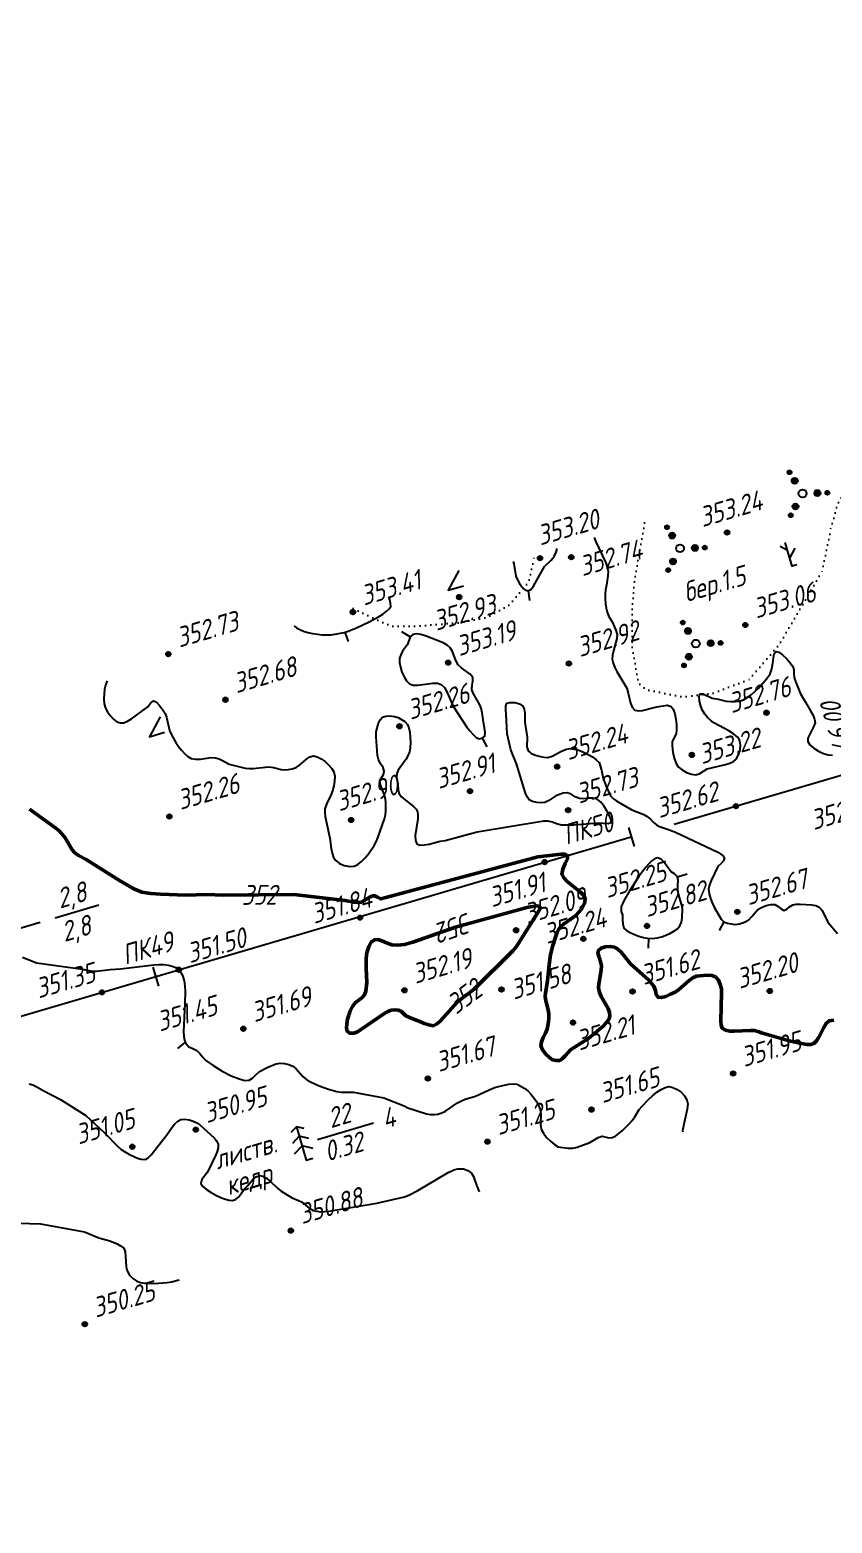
# Model space of a CAD drawing. Extents: x 1517648 to 1519685, y 2184577 to 2185456.
# Drawn here: x 1518622.8 to 1518784.7, y 2184852.7 to 2185153.8 of the extents above; entities that cross this region are included whole.
import ezdxf
from ezdxf.enums import TextEntityAlignment as Align

# ---------------------------------------------------------------- set-up
doc = ezdxf.new("R2010")
doc.units = 0
doc.linetypes.add('ИИDot', pattern=[1, 0, -1])
for name, color, linetype, lineweight in [('ИИ_КОНТУР_025', 7, 'ИИDot', 25), ('ИИ_ОТМЕТКА_025', 7, 'Continuous', 25), ('ИИ_ПИКЕТАЖ_025', 7, 'Continuous', 25), ('ИИ_РЕЛЬЕФ_025', 34, 'Continuous', 25), ('ИИ_РЕЛЬЕФ_050', 34, 'Continuous', 50), ('ИИ_СКВАЖИНА_025', 7, 'Continuous', 25), ('ИИ_ТЕКСТ_025', 7, 'Continuous', 25), ('ИИ_ТРАССА_ТРУБ_025', 7, 'Continuous', 25), ('ИИ_УГОДЬЯ_025', 7, 'Continuous', 25)]:
    doc.layers.add(name, color=color, linetype=linetype, lineweight=lineweight)
doc.styles.add('VNIPISIMPLEXCUR', font='simplex.shx', dxfattribs={"width": 0.8, "oblique": 15})

# ---------------------------------------------------------------- blocks, each defined once
blk = doc.blocks.new('PICKET')
at = {"color": 0, "linetype": 'Continuous', "lineweight": 25}
for p, q in [((-0.23, 0), (0.23, 0)), ((0, 0.23), (0, -0.23))]:
    blk.add_line(p, q, dxfattribs=at)
blk.add_circle((0, 0), 0.23, dxfattribs=at)
at = {"color": 0, "linetype": 'Continuous', "style": 'VNIPISIMPLEXCUR', "oblique": 15, "width": 0.8}
blk.add_attdef('OTMETKA', (1.25, 0.3), '', height=2, dxfattribs=at)
at = {"color": 8, "linetype": 'Continuous', "style": 'VNIPISIMPLEXCUR', "oblique": 15, "width": 0.8, "flags": 1}
blk.add_attdef('NOMER', (1.25, -2.7), '', height=2, dxfattribs=at)
blk = doc.blocks.new('ИИ053672А')
at = {"color": 0, "linetype": 'Continuous'}
for points in [[(0.7, 3.1), (0, 3.5), (-0.7, 3.1)], [(0, 3.5), (0, 0), (0.7, 0)], [(0.85, 2.01), (0, 2.5), (-0.85, 2.01)], [(1, 0.92), (0, 1.5), (-1, 0.92)]]:
    blk.add_lwpolyline(points, dxfattribs=at)
at = {"color": 0, "linetype": 'Continuous', "style": 'VNIPISIMPLEXCUR', "oblique": 15, "width": 0.8}
blk.add_attdef('RACE1', text='', height=2, dxfattribs=at).set_placement((-2, 2.25), align=Align.RIGHT)
blk.add_attdef('HEIGHT', (2, 2.25), '', height=2, dxfattribs=at)
blk.add_attdef('DISTANCE', text='', height=2, dxfattribs=at).set_placement((8.5, 1.75), align=Align.MIDDLE_LEFT)
blk.add_attdef('RACE2', text='', height=2, dxfattribs=at).set_placement((-2, 1.25), align=Align.TOP_RIGHT)
blk.add_attdef('THICKNESS', text='', height=2, dxfattribs=at).set_placement((2, 1.25), align=Align.TOP_LEFT)
blk = doc.blocks.new('ИИ053952')
at = {"linetype": 'Continuous', "lineweight": 25}
h = blk.add_hatch(color=0, dxfattribs=at)
edge = h.paths.add_edge_path()
edge.add_arc((-1.31, 2.13), 0.2, 0, 360)
h = blk.add_hatch(color=0, dxfattribs=at)
edge = h.paths.add_edge_path()
edge.add_arc((-0.79, 1.28), 0.3, 0, 360)
h = blk.add_hatch(color=0, dxfattribs=at)
edge = h.paths.add_edge_path()
edge.add_arc((1.5, 0.04), 0.3, 0, 360)
h = blk.add_hatch(color=0, dxfattribs=at)
edge = h.paths.add_edge_path()
edge.add_arc((2.5, 0.07), 0.2, 0, 360)
h = blk.add_hatch(color=0, dxfattribs=at)
edge = h.paths.add_edge_path()
edge.add_arc((-0.71, -1.32), 0.3, 0, 360)
h = blk.add_hatch(color=0, dxfattribs=at)
edge = h.paths.add_edge_path()
edge.add_arc((-1.19, -2.2), 0.2, 0, 360)
at = {"color": 0, "linetype": 'Continuous', "lineweight": 25}
for centre, radius in [((-1.31, 2.13), 0.2), ((-0.79, 1.28), 0.3), ((0, 0), 0.4), ((1.5, 0.04), 0.3), ((2.5, 0.07), 0.2), ((-0.71, -1.32), 0.3), ((-1.19, -2.2), 0.2)]:
    blk.add_circle(centre, radius, dxfattribs=at)
blk = doc.blocks.new('ИИ05382')
at = {"color": 0, "linetype": 'Continuous', "lineweight": 25}
blk.add_lwpolyline([(1.6, 1.6), (0, 0), (1.6, 0)], dxfattribs=at)
blk = doc.blocks.new('ИИ05383')
at = {"color": 0, "linetype": 'Continuous', "lineweight": 25}
for points in [[(0, 1.66), (-0.59, 2.25)], [(0.5, 0), (0, 0), (0, 2.5)], [(0, 0.83), (0.83, 1.66)]]:
    blk.add_lwpolyline(points, dxfattribs=at)
blk = doc.blocks.new('ИИ15001')
at = {"color": 0, "linetype": 'Continuous', "lineweight": 25}
blk.add_lwpolyline([(0, 1), (0, -1)], dxfattribs=at)
at = {"color": 0, "linetype": 'Continuous', "lineweight": 25, "style": 'VNIPISIMPLEXCUR', "oblique": 15, "width": 0.8}
blk.add_attdef('STATIONING', text='', height=2, dxfattribs=at).set_placement((0, 2), align=Align.CENTER)
at = {"color": 7, "linetype": 'Continuous', "lineweight": 25, "style": 'VNIPISIMPLEXCUR', "oblique": 15, "width": 0.8}
blk.add_attdef('HEIGHT', text='', height=2, dxfattribs=at).set_placement((0, -2), align=Align.TOP_CENTER)
blk = doc.blocks.new('ИИ25001')
at = {"linetype": 'Continuous'}
h = blk.add_hatch(color=0, dxfattribs=at)
edge = h.paths.add_edge_path()
edge.add_arc((0, 0), 0.5, 0, 360)
at = {"color": 0, "linetype": 'Continuous'}
for radius in [1, 0.5]:
    blk.add_circle((0, 0), radius, dxfattribs=at)
at = {"color": 0, "style": 'VNIPISIMPLEXCUR', "oblique": 15, "width": 0.8}
for tag, p in [('NUMBER', (2, 0.7)), ('STS', (14.22, 0.7)), ('EGWL', (38.32, 0.7)), ('TFS', (19.08, -1)), ('HEIGHT', (2, -2.7)), ('FS', (14.22, -2.7)), ('AGWL', (36.59, -2.7))]:
    blk.add_attdef(tag, p, '', height=2, dxfattribs=at)
at = {"color": 253, "style": 'VNIPISIMPLEXCUR', "oblique": 15, "width": 0.8, "flags": 1}
for tag, p in [('DATE', (-2.5, -0.8)), ('NOTE1', (-2.5, -3.2)), ('NOTE2', (-2.5, -5.6))]:
    blk.add_attdef(tag, text='', height=1.6, dxfattribs=at).set_placement(p, align=Align.RIGHT)
blk = doc.blocks.new('ИИ15002')
at = {"linetype": 'Continuous', "lineweight": 25}
h = blk.add_hatch(color=0, dxfattribs=at)
edge = h.paths.add_edge_path()
edge.add_arc((0, 0), 0.3, 0, 360)
at = {"color": 0, "linetype": 'Continuous', "lineweight": 25}
blk.add_circle((0, 0), 0.3, dxfattribs=at)
at = {"color": 0, "linetype": 'Continuous', "style": 'VNIPISIMPLEXCUR', "oblique": 15, "width": 0.8}
blk.add_attdef('STATIONING', (1, 1.3), '', height=2, rotation=90, dxfattribs=at)
at = {"color": 7, "linetype": 'Continuous', "style": 'VNIPISIMPLEXCUR', "oblique": 15, "width": 0.8}
blk.add_attdef('HEIGHT', text='', height=2, dxfattribs=at).set_placement((0, -1.3), align=Align.TOP_CENTER)
blk = doc.blocks.new('ИИ053296')
at = {"color": 0, "linetype": 'Continuous', "lineweight": 25}
blk.add_lwpolyline([(0, 0), (1, 0)], dxfattribs=at)

msp = doc.modelspace()

# ---------------------------------------------------------------- linework, layer by layer
at = {"layer": 'ИИ_КОНТУР_025', "flags": 128}
for points in [[(1518746.857, 2185054.357), (1518744.855, 2185043.075), (1518744.347, 2185036.988), (1518744.347, 2185029.38), (1518745.617, 2185022.025), (1518747.14, 2185020.757), (1518754.5, 2185019.236), (1518760.592, 2185019.997), (1518767.953, 2185022.786), (1518774.045, 2185029.887), (1518782.675, 2185044.596), (1518784.452, 2185053.219), (1518785.721, 2185058.037), (1518789.021, 2185063.617), (1518793.452, 2185068.044)], [(1518688.04, 2185037.081), (1518695.693, 2185033.509), (1518700.628, 2185033.509), (1518709.4, 2185034.24), (1518715.248, 2185035.335), (1518719.635, 2185037.892), (1518723.472, 2185042.457), (1518724.67, 2185047.84)]]:
    msp.add_lwpolyline(points, dxfattribs=at)
at = {"layer": 'ИИ_РЕЛЬЕФ_025'}
for points, elevation in [([(1518720.313, 2185046.56), (1518720.494, 2185046.101), (1518720.899, 2185043.595), (1518721.182, 2185042.852), (1518721.612, 2185042.126), (1518722.153, 2185041.397), (1518722.748, 2185040.847), (1518723.337, 2185040.66), (1518723.867, 2185040.943), (1518724.415, 2185041.606), (1518726.665, 2185045.52), (1518728.012, 2185046.846), (1518728.583, 2185047.579), (1518728.988, 2185048.444), (1518729.222, 2185049.177)], 353), ([(1518736.687, 2185051.37), (1518737.039, 2185050.501), (1518739.014, 2185046.301), (1518739.314, 2185045.449), (1518739.494, 2185044.602), (1518739.428, 2185043.667), (1518739.157, 2185041.787), (1518738.969, 2185040.869), (1518738.879, 2185039.98), (1518738.892, 2185039.004), (1518738.958, 2185038.041), (1518739.083, 2185037.132), (1518739.274, 2185036.317), (1518739.565, 2185035.608), (1518740.282, 2185034.362), (1518741.067, 2185032.7), (1518741.293, 2185031.766), (1518741.243, 2185031.047), (1518740.576, 2185028.568), (1518740.399, 2185027.705), (1518740.297, 2185026.863), (1518740.49, 2185026.038), (1518740.824, 2185025.205), (1518741.259, 2185024.365), (1518743.256, 2185020.989), (1518743.534, 2185020.033), (1518744.021, 2185017.998), (1518744.369, 2185017.164), (1518744.882, 2185016.612), (1518745.589, 2185016.426), (1518746.454, 2185016.512), (1518749.318, 2185017.237), (1518751.389, 2185017.568), (1518752.223, 2185017.348), (1518752.629, 2185016.765), (1518752.934, 2185015.856), (1518753.142, 2185014.763), (1518753.259, 2185013.628), (1518753.292, 2185012.595), (1518753.245, 2185011.803), (1518752.421, 2185010.233), (1518752.403, 2185009.528), (1518752.475, 2185008.649), (1518752.637, 2185007.684), (1518752.886, 2185006.724), (1518753.221, 2185005.858), (1518753.64, 2185005.176), (1518754.401, 2185004.521), (1518755.329, 2185003.981), (1518756.317, 2185003.644), (1518757.202, 2185003.536), (1518757.986, 2185003.8), (1518759.455, 2185004.719), (1518760.343, 2185004.97), (1518763.202, 2185005.611), (1518764.057, 2185005.881), (1518764.782, 2185006.227), (1518765.327, 2185006.677), (1518765.82, 2185007.545), (1518766.157, 2185008.557), (1518766.168, 2185009.615), (1518765.992, 2185010.593), (1518765.536, 2185011.226), (1518764.8, 2185011.821), (1518763.88, 2185012.386), (1518760.976, 2185013.948), (1518760.284, 2185014.445), (1518759.532, 2185015.128), (1518758.989, 2185015.804), (1518758.502, 2185016.52), (1518758.187, 2185017.384), (1518757.941, 2185018.404), (1518757.853, 2185019.315), (1518758.015, 2185019.855), (1518758.636, 2185019.842), (1518760.482, 2185019.035), (1518761.412, 2185018.871), (1518763.285, 2185018.411), (1518764.207, 2185018.334), (1518765.123, 2185018.322), (1518766.032, 2185018.376), (1518766.772, 2185018.685), (1518767.541, 2185019.134), (1518768.321, 2185019.695), (1518769.092, 2185020.343), (1518769.836, 2185021.049), (1518771.168, 2185022.532), (1518771.718, 2185023.255), (1518772.165, 2185023.929), (1518772.548, 2185024.924), (1518772.728, 2185026.052), (1518772.832, 2185027.129), (1518772.986, 2185027.968), (1518773.316, 2185028.384), (1518773.913, 2185028.263), (1518774.692, 2185027.732), (1518775.517, 2185026.963), (1518776.248, 2185026.129), (1518776.746, 2185025.403), (1518776.957, 2185024.682), (1518776.973, 2185023.95), (1518777.055, 2185023.177), (1518777.296, 2185022.394), (1518778.283, 2185019.883), (1518779.284, 2185018.174), (1518780.347, 2185016.45), (1518780.785, 2185015.609), (1518781.097, 2185014.796), (1518781.237, 2185014.022), (1518780.96, 2185013.228), (1518779.812, 2185010.917), (1518779.782, 2185010.257), (1518780.216, 2185009.57), (1518780.981, 2185008.917), (1518781.939, 2185008.339), (1518782.948, 2185007.874), (1518783.87, 2185007.562), (1518784.781, 2185007.52)], 353), ([(1518676.147, 2185033.587), (1518676.624, 2185033.209), (1518677.283, 2185032.839), (1518678.063, 2185032.522), (1518678.934, 2185032.259), (1518679.865, 2185032.05), (1518680.828, 2185031.896), (1518681.791, 2185031.796), (1518682.724, 2185031.75), (1518683.598, 2185031.759), (1518686.207, 2185032.256), (1518687.063, 2185032.5), (1518688.74, 2185033.178), (1518691.316, 2185034.404), (1518693.165, 2185035.422), (1518694.008, 2185035.958), (1518694.732, 2185036.492), (1518695.29, 2185037.008), (1518695.633, 2185037.494), (1518695.567, 2185038.173), (1518695.439, 2185038.849), (1518695.334, 2185039.223)], 353), ([(1518638.442, 2185022.512), (1518638.375, 2185022.366), (1518638.104, 2185021.595), (1518637.914, 2185020.816), (1518637.798, 2185019.848), (1518637.735, 2185018.857), (1518637.834, 2185017.887), (1518638.108, 2185016.995), (1518638.507, 2185016.246), (1518639.046, 2185015.475), (1518639.689, 2185014.778), (1518640.397, 2185014.253), (1518641.132, 2185013.996), (1518641.811, 2185014.061), (1518642.552, 2185014.368), (1518643.339, 2185014.852), (1518646.602, 2185017.228), (1518647.176, 2185017.989), (1518647.798, 2185018.437), (1518648.348, 2185018.179), (1518648.973, 2185017.556), (1518649.587, 2185016.742), (1518650.102, 2185015.914), (1518650.419, 2185015.141), (1518651.018, 2185012.457), (1518651.375, 2185011.583), (1518652.267, 2185010.057), (1518652.805, 2185009.264), (1518653.39, 2185008.505), (1518654.015, 2185007.824), (1518654.669, 2185007.263), (1518655.344, 2185006.862), (1518656.269, 2185006.679), (1518657.278, 2185006.715), (1518659.327, 2185007.03), (1518660.228, 2185006.999), (1518661, 2185006.766), (1518661.697, 2185006.436), (1518663.048, 2185005.72), (1518666.28, 2185004.902), (1518667.091, 2185004.799), (1518667.907, 2185004.806), (1518670.363, 2185005.116), (1518671.137, 2185005.134), (1518671.954, 2185005.013), (1518673.506, 2185004.615), (1518674.238, 2185004.535), (1518675.023, 2185004.595), (1518675.77, 2185004.762), (1518676.549, 2185005.047), (1518677.216, 2185005.469), (1518678.622, 2185006.702), (1518679.342, 2185007.186), (1518680.063, 2185007.363), (1518680.784, 2185007.197), (1518681.577, 2185006.797), (1518682.376, 2185006.228), (1518683.112, 2185005.557), (1518683.719, 2185004.849), (1518684.129, 2185004.168), (1518684.333, 2185003.27), (1518684.31, 2185002.296), (1518684.126, 2185001.296), (1518683.895, 2185000.331), (1518683.548, 2184999.424), (1518682.701, 2184997.626), (1518682.335, 2184996.708), (1518682.312, 2184995.933), (1518682.404, 2184995.119), (1518683.342, 2184990.767), (1518683.627, 2184988.708), (1518683.817, 2184987.742), (1518684.101, 2184986.901), (1518684.527, 2184986.25), (1518685.315, 2184985.676), (1518686.266, 2184985.249), (1518687.29, 2184985.081), (1518688.253, 2184985.146), (1518688.985, 2184985.48), (1518689.727, 2184986.056), (1518690.455, 2184986.8), (1518691.142, 2184987.634), (1518692.295, 2184989.27), (1518692.725, 2184990.04), (1518693.058, 2184990.832), (1518694.382, 2184994.677), (1518694.56, 2184995.448), (1518694.643, 2184996.212), (1518694.673, 2184997.028), (1518694.645, 2184997.87), (1518694.553, 2184998.71), (1518694.291, 2184999.647), (1518693.548, 2185001.546), (1518693.429, 2185002.373), (1518694.174, 2185003.614), (1518694.341, 2185004.256), (1518694.086, 2185004.999), (1518693.569, 2185005.771), (1518693.141, 2185006.62), (1518692.968, 2185007.474), (1518692.681, 2185011.225), (1518692.707, 2185012.186), (1518692.871, 2185012.959), (1518693.124, 2185013.824), (1518693.485, 2185014.613), (1518693.974, 2185015.154), (1518694.659, 2185015.39), (1518695.51, 2185015.418), (1518696.388, 2185015.299), (1518697.149, 2185015.094), (1518697.833, 2185014.725), (1518698.495, 2185014.322), (1518698.996, 2185013.686), (1518699.268, 2185012.99), (1518699.465, 2185012.111), (1518699.583, 2185011.117), (1518699.616, 2185010.081), (1518699.562, 2185009.073), (1518699.414, 2185008.164), (1518699.099, 2185007.381), (1518698.651, 2185006.605), (1518697.123, 2185004.474), (1518696.862, 2185003.843), (1518696.812, 2185003.094), (1518697.047, 2185001.728), (1518697.103, 2185000.406), (1518697.313, 2184999.735), (1518697.825, 2184999.099), (1518698.598, 2184998.431), (1518700.237, 2184997.145), (1518700.756, 2184996.601), (1518701.032, 2184996.078), (1518701.134, 2184995.455), (1518701.101, 2184994.684), (1518700.583, 2184991.276), (1518700.609, 2184990.293), (1518700.902, 2184989.647), (1518701.514, 2184989.386), (1518702.376, 2184989.395), (1518703.403, 2184989.583), (1518705.623, 2184990.14), (1518706.65, 2184990.328), (1518713.047, 2184992.055), (1518726.513, 2184994.266), (1518727.296, 2184994.278), (1518728.242, 2184994.072), (1518729.08, 2184993.734), (1518730.089, 2184993.484), (1518730.838, 2184993.436), (1518732.601, 2184993.475), (1518737.518, 2184993.838), (1518739.497, 2184993.719), (1518740.078, 2184993.946), (1518740.075, 2184994.479), (1518739.777, 2184995.306), (1518739.265, 2184996.283), (1518738.622, 2184997.265), (1518737.93, 2184998.104), (1518737.272, 2184998.657), (1518736.432, 2184998.84), (1518735.52, 2184998.826), (1518734.581, 2184998.708), (1518733.718, 2184998.745), (1518732.833, 2184999.133), (1518732.013, 2184999.636), (1518731.2, 2184999.922), (1518730.44, 2184999.852), (1518729.685, 2184999.599), (1518728.947, 2184999.281), (1518727.515, 2184998.348), (1518726.755, 2184997.995), (1518725.969, 2184997.924), (1518725.093, 2184997.978), (1518724.256, 2184998.173), (1518723.583, 2184998.526), (1518723.144, 2184999.092), (1518722.856, 2184999.846), (1518721.015, 2185005.775), (1518719.847, 2185008.565), (1518719.101, 2185011.797), (1518718.931, 2185015.726), (1518718.838, 2185016.643), (1518718.839, 2185017.447), (1518719.074, 2185017.971), (1518719.721, 2185018.161), (1518720.656, 2185018.099), (1518721.603, 2185017.835), (1518722.283, 2185017.421), (1518722.584, 2185016.797), (1518722.667, 2185015.962), (1518722.699, 2185014.164), (1518723.147, 2185011.167), (1518723.106, 2185009.192), (1518723.388, 2185008.377), (1518723.918, 2185007.923), (1518724.671, 2185007.551), (1518725.554, 2185007.276), (1518726.475, 2185007.126), (1518727.341, 2185007.069), (1518728.208, 2185007.276), (1518729.961, 2185008.25), (1518730.87, 2185008.623), (1518731.788, 2185008.852), (1518732.637, 2185008.744), (1518733.575, 2185008.489), (1518734.546, 2185008.118), (1518735.497, 2185007.658), (1518736.371, 2185007.14), (1518737.114, 2185006.592), (1518737.671, 2185006.044), (1518738.145, 2185004.463), (1518738.485, 2185002.835), (1518739.19, 2185001.029), (1518740.006, 2184999.279), (1518740.562, 2184998.732), (1518741.231, 2184998.242), (1518744.282, 2184996.471), (1518746.686, 2184995.547), (1518747.388, 2184995.171), (1518748.02, 2184994.624), (1518748.565, 2184994.017), (1518749.224, 2184993.465), (1518749.884, 2184993.123), (1518751.446, 2184992.556), (1518753.062, 2184992.014), (1518761.643, 2184987.968), (1518762.259, 2184987.562), (1518762.702, 2184987.178), (1518762.943, 2184986.82), (1518762.746, 2184986.194), (1518762.24, 2184985.608), (1518761.66, 2184985.031), (1518760.279, 2184982.265), (1518759.928, 2184981.357), (1518759.767, 2184980.477), (1518759.912, 2184979.548), (1518760.12, 2184978.621), (1518760.49, 2184977.73), (1518760.897, 2184976.878), (1518761.799, 2184975.223), (1518762.292, 2184974.468), (1518762.866, 2184973.919), (1518763.585, 2184973.655), (1518764.326, 2184973.476), (1518765.09, 2184973.381), (1518766.024, 2184973.529), (1518766.988, 2184973.859), (1518767.852, 2184974.322), (1518768.501, 2184974.946), (1518769.675, 2184976.384), (1518770.462, 2184976.808), (1518771.381, 2184977.167), (1518772.307, 2184977.393), (1518773.115, 2184977.415), (1518773.767, 2184977.002), (1518774.378, 2184976.494), (1518774.964, 2184976.201), (1518775.543, 2184976.443), (1518776.119, 2184976.938), (1518776.74, 2184977.321), (1518777.459, 2184977.453), (1518778.227, 2184977.462), (1518780.622, 2184977.316), (1518781.415, 2184977.164), (1518782.092, 2184976.85), (1518782.63, 2184976.274), (1518783.046, 2184975.505), (1518783.805, 2184973.852), (1518785.792, 2184971.524)], 352.5), ([(1518621.329, 2184966.805), (1518624.16, 2184965.65), (1518633.456, 2184964.381), (1518634.75, 2184964.063), (1518635.465, 2184963.968), (1518636.28, 2184963.98), (1518639.021, 2184964.296), (1518641.111, 2184964.408), (1518647.816, 2184965.233), (1518648.854, 2184965.281), (1518649.834, 2184965.264), (1518650.741, 2184965.164), (1518651.562, 2184964.969), (1518652.284, 2184964.661), (1518652.893, 2184964.225), (1518653.354, 2184963.644), (1518653.694, 2184962.888), (1518653.927, 2184961.985), (1518654.07, 2184960.961), (1518654.139, 2184959.844), (1518654.116, 2184957.44), (1518653.858, 2184951.689), (1518653.898, 2184950.8), (1518654.006, 2184950.062), (1518654.198, 2184949.5), (1518654.898, 2184948.726), (1518655.718, 2184948.366), (1518656.493, 2184947.954), (1518657.09, 2184947.328), (1518657.641, 2184946.65), (1518658.361, 2184945.953), (1518659.83, 2184944.917), (1518661.659, 2184943.808), (1518663.46, 2184942.866), (1518665.261, 2184942.148), (1518666.199, 2184941.911), (1518667.059, 2184941.946), (1518667.76, 2184942.376), (1518668.387, 2184943.06), (1518669.131, 2184943.702), (1518670.734, 2184944.559), (1518671.64, 2184944.949), (1518672.527, 2184945.244), (1518673.331, 2184945.392), (1518674.226, 2184945.365), (1518675.057, 2184945.156), (1518675.866, 2184944.784), (1518676.559, 2184944.232), (1518677.89, 2184942.712), (1518678.712, 2184942.028), (1518679.445, 2184941.606), (1518681.191, 2184940.815), (1518683.055, 2184940.156), (1518684.737, 2184939.707), (1518685.641, 2184939.573), (1518686.478, 2184939.538), (1518687.287, 2184939.544), (1518688.11, 2184939.53), (1518694.236, 2184938.401), (1518698.361, 2184936.775), (1518699.116, 2184936.369), (1518702.847, 2184935.186), (1518703.655, 2184935.057), (1518704.45, 2184935.046), (1518705.159, 2184935.149), (1518705.918, 2184935.382), (1518706.66, 2184935.746), (1518709.101, 2184937.397), (1518709.88, 2184937.833), (1518710.621, 2184938.132), (1518712.763, 2184938.763), (1518716.085, 2184940.263), (1518716.835, 2184940.538), (1518718.509, 2184940.985), (1518719.448, 2184941.167), (1518720.349, 2184941.253), (1518721.133, 2184941.191), (1518722.69, 2184940.318), (1518723.401, 2184939.691), (1518723.948, 2184939.099), (1518724.502, 2184938.407), (1518725.021, 2184937.648), (1518725.465, 2184936.857), (1518725.79, 2184936.068), (1518725.907, 2184935.091), (1518725.823, 2184933.062), (1518725.974, 2184932.099), (1518726.44, 2184931.269), (1518727.092, 2184930.433), (1518727.857, 2184929.655), (1518728.662, 2184929), (1518729.435, 2184928.532), (1518731.398, 2184928.241), (1518732.395, 2184928.252), (1518733.236, 2184928.438), (1518735.803, 2184929.437), (1518737.497, 2184930.401), (1518738.324, 2184930.69), (1518739.623, 2184930.366), (1518740.318, 2184930.389), (1518740.951, 2184930.687), (1518741.656, 2184931.187), (1518742.391, 2184931.822), (1518743.792, 2184933.231), (1518744.376, 2184933.873), (1518744.908, 2184934.59), (1518745.751, 2184936.035), (1518746.329, 2184936.755), (1518747.672, 2184938.102), (1518748.476, 2184938.842), (1518749.32, 2184939.536), (1518750.167, 2184940.116), (1518750.981, 2184940.515), (1518751.726, 2184940.665), (1518752.567, 2184940.518), (1518753.432, 2184940.121), (1518754.242, 2184939.531), (1518754.886, 2184938.792), (1518755.397, 2184938.04), (1518755.55, 2184937.209), (1518755.463, 2184936.158), (1518754.52, 2184931.853), (1518754.555, 2184931.549)], 351.5), ([(1518622.72, 2184941.223), (1518623.428, 2184941.031), (1518624.121, 2184940.683), (1518625.497, 2184939.896), (1518629.02, 2184938.096), (1518634.125, 2184934.827), (1518637.796, 2184931.454), (1518640.546, 2184928.585), (1518641.223, 2184928.012), (1518642.097, 2184927.422), (1518642.963, 2184926.955), (1518644.567, 2184926.227), (1518645.314, 2184926.047), (1518646.068, 2184925.966), (1518646.681, 2184926.315), (1518647.313, 2184926.93), (1518650.46, 2184930.957), (1518651.552, 2184932.469), (1518652.108, 2184933.155), (1518652.681, 2184933.7), (1518653.283, 2184934.033), (1518654.089, 2184934.092), (1518654.941, 2184933.976), (1518655.77, 2184933.69), (1518656.49, 2184933.371), (1518657.091, 2184932.989), (1518660.017, 2184930.362), (1518660.497, 2184929.736), (1518660.804, 2184929.049), (1518660.808, 2184928.36), (1518660.62, 2184927.603), (1518660.292, 2184926.797), (1518658.634, 2184923.449), (1518657.493, 2184921.911), (1518657.341, 2184921.153), (1518657.716, 2184920.565), (1518658.458, 2184919.933), (1518659.427, 2184919.307), (1518660.482, 2184918.738), (1518661.482, 2184918.275), (1518662.286, 2184917.967), (1518663.042, 2184917.773), (1518663.717, 2184917.737), (1518664.334, 2184917.897), (1518664.956, 2184918.424), (1518666.048, 2184919.996), (1518666.663, 2184920.625), (1518667.877, 2184922.007), (1518668.509, 2184922.513), (1518669.177, 2184922.732), (1518669.855, 2184922.594), (1518670.569, 2184922.181), (1518671.306, 2184921.583), (1518672.805, 2184920.204), (1518673.543, 2184919.606), (1518675.762, 2184918.228), (1518676.994, 2184917.73), (1518677.62, 2184917.416), (1518678.383, 2184916.842), (1518679.16, 2184916.175), (1518679.966, 2184915.683), (1518681.44, 2184915.456), (1518682.283, 2184915.464), (1518683.142, 2184915.533), (1518692.818, 2184917.19), (1518698.413, 2184918.423), (1518699.288, 2184918.772), (1518701.103, 2184919.693), (1518707.207, 2184923.371), (1518707.929, 2184923.717), (1518708.588, 2184923.966), (1518709.174, 2184924.098), (1518710.299, 2184924.071), (1518711.198, 2184923.749), (1518711.906, 2184923.237), (1518712.357, 2184922.545), (1518712.907, 2184920.815), (1518713.476, 2184919.482)], 351), ([(1518618.333, 2184913.202), (1518624.981, 2184912.988), (1518633.874, 2184911.409), (1518636.713, 2184910.175), (1518638.995, 2184909.557), (1518640.465, 2184908.98), (1518641.143, 2184908.564), (1518641.783, 2184908.097), (1518642.05, 2184907.36), (1518642.143, 2184906.396), (1518642.243, 2184904.329), (1518642.469, 2184903.495), (1518642.963, 2184902.646), (1518643.595, 2184901.949), (1518644.434, 2184901.423), (1518645.127, 2184901.204), (1518645.977, 2184901.072), (1518646.925, 2184901.01), (1518647.912, 2184901.003), (1518650.521, 2184901.149), (1518651.414, 2184901.299), (1518652.934, 2184901.703), (1518652.952, 2184901.704)], 350.5)]:
    msp.add_lwpolyline(points, dxfattribs=dict(at, elevation=elevation))
for points, elevation in [([(1518714.219, 2185015.158), (1518714.107, 2185016.033), (1518713.9, 2185016.982), (1518713.592, 2185017.67), (1518712.259, 2185020.043), (1518712.011, 2185020.777), (1518712.055, 2185021.622), (1518712.214, 2185022.415), (1518712.208, 2185023.183), (1518711.687, 2185023.84), (1518709.969, 2185025.051), (1518709.237, 2185025.742), (1518708.786, 2185026.568), (1518708.123, 2185028.382), (1518707.649, 2185029.13), (1518707.036, 2185029.655), (1518706.343, 2185030.085), (1518705.573, 2185030.44), (1518702.796, 2185031.498), (1518701.739, 2185031.806), (1518700.79, 2185031.956), (1518700.07, 2185031.858), (1518699.584, 2185031.344), (1518698.996, 2185029.829), (1518698.034, 2185028.456), (1518697.666, 2185027.732), (1518697.372, 2185026.982), (1518697.404, 2185026.174), (1518697.581, 2185025.233), (1518697.888, 2185024.249), (1518698.312, 2185023.309), (1518698.837, 2185022.501), (1518699.451, 2185021.913), (1518700.169, 2185021.647), (1518701.07, 2185021.618), (1518704.151, 2185022.021), (1518705.067, 2185022.009), (1518705.809, 2185021.77), (1518706.482, 2185021.15), (1518706.984, 2185020.307), (1518708.199, 2185017.395), (1518711.001, 2185013.158), (1518711.581, 2185012.399), (1518712.209, 2185011.711), (1518712.881, 2185011.092), (1518713.504, 2185010.788), (1518714.102, 2185010.94), (1518714.601, 2185011.361), (1518714.702, 2185012.06), (1518714.585, 2185013.037), (1518714.38, 2185014.125)], 353), ([(1518749.448, 2184986.83), (1518748.967, 2184986.653), (1518748.402, 2184986.247), (1518747.772, 2184985.647), (1518747.097, 2184984.891), (1518745.688, 2184983.051), (1518743.713, 2184980.02), (1518742.714, 2184978.243), (1518742.367, 2184977.536), (1518742.148, 2184976.999), (1518742.126, 2184976.014), (1518742.382, 2184975.242), (1518742.385, 2184974.343), (1518742.454, 2184973.467), (1518742.68, 2184972.649), (1518743.189, 2184972.17), (1518743.921, 2184971.729), (1518744.792, 2184971.339), (1518745.72, 2184971.012), (1518746.619, 2184970.762), (1518747.408, 2184970.603), (1518748.422, 2184970.534), (1518749.372, 2184970.643), (1518750.334, 2184970.905), (1518751.107, 2184971.186), (1518751.941, 2184971.552), (1518752.754, 2184971.995), (1518753.463, 2184972.508), (1518753.986, 2184973.084), (1518754.325, 2184973.842), (1518754.459, 2184974.708), (1518754.47, 2184976.514), (1518754.321, 2184977.439), (1518753.752, 2184979.306), (1518753.555, 2184980.197), (1518753.564, 2184981.219), (1518753.65, 2184982.204), (1518753.523, 2184982.998), (1518752.917, 2184983.55), (1518752.188, 2184983.991), (1518751.53, 2184984.852), (1518750.891, 2184985.813), (1518750.21, 2184986.545)], 352.5)]:
    msp.add_lwpolyline(points, close=True, dxfattribs=dict(at, elevation=elevation))
at = {"layer": 'ИИ_РЕЛЬЕФ_050', "elevation": 352}
msp.add_lwpolyline([(1518622.753, 2184996.617), (1518628.087, 2184992.787), (1518628.732, 2184992.233), (1518629.305, 2184991.675), (1518629.95, 2184990.865), (1518631.395, 2184988.407), (1518631.916, 2184987.785), (1518632.658, 2184987.248), (1518634.205, 2184986.485), (1518640.912, 2184982.218), (1518643.796, 2184980.566), (1518644.584, 2184980.208), (1518645.452, 2184979.915), (1518646.296, 2184979.725), (1518647.209, 2184979.591), (1518649.185, 2184979.446), (1518654.366, 2184979.282), (1518658.463, 2184979.398), (1518661.884, 2184979.279), (1518676.085, 2184979.404), (1518686.449, 2184978.18), (1518688.169, 2184977.866), (1518688.985, 2184977.791), (1518689.735, 2184977.843), (1518691.47, 2184978.924), (1518692.252, 2184979.178), (1518692.95, 2184978.906), (1518693.612, 2184978.514), (1518725.294, 2184986.986), (1518729.997, 2184987.538), (1518730.815, 2184987.531), (1518731.316, 2184987.29), (1518731.292, 2184986.616), (1518730.8, 2184985.644), (1518730.351, 2184984.552), (1518730.154, 2184983.519), (1518730.526, 2184982.799), (1518731.219, 2184982.065), (1518733.903, 2184979.88), (1518734.561, 2184979.191), (1518734.881, 2184978.54), (1518734.697, 2184977.596), (1518734.258, 2184976.688), (1518733.601, 2184975.85), (1518732.946, 2184975.191), (1518730.489, 2184973.415), (1518730.024, 2184973), (1518729.565, 2184972.451), (1518729.244, 2184971.821), (1518728.918, 2184971.021), (1518728.312, 2184969.138), (1518727.89, 2184967.344), (1518727.539, 2184964.666), (1518727.243, 2184961.919), (1518726.826, 2184959.612), (1518726.792, 2184958.824), (1518726.922, 2184957.946), (1518727.425, 2184956.148), (1518727.559, 2184955.275), (1518727.55, 2184954.511), (1518727.469, 2184953.766), (1518727.163, 2184952.274), (1518726.835, 2184951.429), (1518726.39, 2184950.566), (1518726.028, 2184949.717), (1518725.951, 2184948.912), (1518726.287, 2184948.078), (1518726.906, 2184947.236), (1518727.634, 2184946.515), (1518728.298, 2184946.047), (1518729.022, 2184945.921), (1518729.741, 2184945.969), (1518730.278, 2184946.318), (1518730.827, 2184946.875), (1518731.929, 2184948.113), (1518735.599, 2184950.474), (1518738.479, 2184952.85), (1518739.122, 2184953.512), (1518739.604, 2184954.188), (1518739.854, 2184954.873), (1518739.803, 2184955.637), (1518739.483, 2184956.424), (1518738.062, 2184958.828), (1518737.776, 2184959.646), (1518737.576, 2184960.577), (1518737.613, 2184961.345), (1518738.11, 2184964.164), (1518738.159, 2184965.038), (1518737.985, 2184965.915), (1518737.671, 2184966.784), (1518737.443, 2184967.559), (1518737.526, 2184968.151), (1518738.069, 2184968.567), (1518738.925, 2184968.834), (1518739.887, 2184968.905), (1518740.755, 2184968.802), (1518741.443, 2184968.417), (1518742.094, 2184967.782), (1518743.984, 2184965.446), (1518747.676, 2184962.113), (1518748.268, 2184961.489), (1518748.725, 2184960.903), (1518749.056, 2184960.035), (1518749.21, 2184959.219), (1518749.558, 2184958.704), (1518750.231, 2184958.639), (1518751.113, 2184958.876), (1518752.081, 2184959.287), (1518753.013, 2184959.745), (1518753.722, 2184960.197), (1518755.861, 2184962.063), (1518756.586, 2184962.59), (1518757.32, 2184962.937), (1518759.411, 2184963.158), (1518760.4, 2184963.106), (1518761.181, 2184962.8), (1518761.752, 2184962.157), (1518762.116, 2184961.284), (1518762.341, 2184960.401), (1518762.37, 2184959.638), (1518762.211, 2184953.897), (1518762.299, 2184953.052), (1518762.519, 2184952.453), (1518763.201, 2184952.087), (1518764.071, 2184951.884), (1518764.915, 2184951.836), (1518768.15, 2184952.002), (1518769.001, 2184951.967), (1518769.868, 2184951.744), (1518770.606, 2184951.469), (1518776.292, 2184949.822), (1518778.094, 2184949.404), (1518779.668, 2184949.187), (1518780.349, 2184949.161), (1518781.019, 2184949.372), (1518781.532, 2184949.876), (1518782.02, 2184950.674), (1518782.994, 2184952.573), (1518783.513, 2184953.383), (1518784.077, 2184953.907), (1518785.016, 2184954.06)], dxfattribs=at)
msp.add_lwpolyline([(1518701.518, 2184953.795), (1518702.397, 2184953.406), (1518703.291, 2184953.126), (1518704.198, 2184952.955), (1518704.847, 2184953.257), (1518705.525, 2184953.797), (1518706.226, 2184954.51), (1518709.083, 2184957.792), (1518712.49, 2184960.327), (1518720.258, 2184968.056), (1518720.773, 2184968.643), (1518721.35, 2184969.447), (1518725.333, 2184975.751), (1518725.704, 2184976.486), (1518725.734, 2184976.962), (1518725.196, 2184977.108), (1518723.387, 2184976.841), (1518708.671, 2184972.814), (1518700.117, 2184969.779), (1518698.445, 2184969.361), (1518697.682, 2184969.233), (1518696.977, 2184969.17), (1518695.846, 2184969.295), (1518694.804, 2184969.647), (1518693.863, 2184970.049), (1518693.04, 2184970.321), (1518692.35, 2184970.286), (1518691.682, 2184969.767), (1518691.214, 2184968.939), (1518690.874, 2184967.942), (1518690.732, 2184967.22), (1518690.672, 2184966.391), (1518690.707, 2184964.526), (1518690.815, 2184961.656), (1518690.606, 2184959.947), (1518690.342, 2184959.186), (1518689.792, 2184958.604), (1518688.44, 2184957.559), (1518687.92, 2184956.813), (1518687.482, 2184955.981), (1518687.152, 2184955.092), (1518686.932, 2184954.244), (1518686.757, 2184953.299), (1518686.705, 2184952.435), (1518686.854, 2184951.831), (1518687.369, 2184951.442), (1518688.211, 2184951.437), (1518688.794, 2184951.661), (1518689.543, 2184952.093), (1518694.224, 2184955.341), (1518695.033, 2184955.804), (1518695.696, 2184956.069), (1518696.527, 2184956.17), (1518697.213, 2184956.064), (1518697.785, 2184955.845), (1518698.235, 2184955.438), (1518698.7, 2184954.964), (1518699.283, 2184954.658), (1518700.773, 2184954.083)], close=True, dxfattribs=at)
at = {"layer": 'ИИ_СКВАЖИНА_025', "flags": 128}
for points in [[(1518627.913, 2184974.7), (1518636.759, 2184977.299)], [(1518604.926, 2184950.118), (1518600.104, 2184966.529), (1518624.876, 2184973.808)]]:
    msp.add_lwpolyline(points, dxfattribs=at)
at = {"layer": 'ИИ_ТРАССА_ТРУБ_025', "color": 4}
for points in [[(1518752.808, 2184993.571), (1518822.29, 2185013.98), (1519110.24, 2185098.53), (1519187.17, 2185139.08), (1519215.034, 2185153.76)], [(1518273.135, 2184852.653), (1518297.43, 2184859.79), (1518548.44, 2184933.54), (1518744.154, 2184991.029)]]:
    msp.add_lwpolyline(points, dxfattribs=at)
at = {"layer": 'ИИ_УГОДЬЯ_025'}
msp.add_lwpolyline([(1518680.835, 2184930.017), (1518692.174, 2184933.349)], dxfattribs=at)

# ---------------------------------------------------------------- block references
at = {"layer": 'ИИ_ОТМЕТКА_025'}
ref = msp.add_blockref('PICKET', (1518763.49, 2185052.4, 353.24), dxfattribs=dict(at, xscale=2, yscale=2, zscale=2, rotation=16.37305555555556))
ref.add_attrib('OTMETKA', '353.24', (1518758.55, 2185053.468, 353.24), dxfattribs={"layer": '0', "color": 0, "linetype": 'Continuous', "height": 4, "rotation": 16.37306, "style": 'VNIPISIMPLEXCUR', "oblique": 15, "width": 0.8})
ref = msp.add_blockref('PICKET', (1518725.743, 2185047.221, 353.2), dxfattribs=dict(at, xscale=2, yscale=2, zscale=2, rotation=16.37305555555556))
ref.add_attrib('OTMETKA', '353.20', (1518725.827, 2185049.772, 353.2), dxfattribs={"layer": '0', "color": 0, "linetype": 'Continuous', "height": 4, "rotation": 16.37306, "style": 'VNIPISIMPLEXCUR', "oblique": 15, "width": 0.8})
ref = msp.add_blockref('PICKET', (1518732.06, 2185047.42, 352.74), dxfattribs=dict(at, xscale=2, yscale=2, zscale=2, rotation=16.37305555555556))
ref.add_attrib('OTMETKA', '352.74', (1518734.314, 2185043.551, 352.74), dxfattribs={"layer": '0', "color": 0, "linetype": 'Continuous', "height": 4, "rotation": 16.37306, "style": 'VNIPISIMPLEXCUR', "oblique": 15, "width": 0.8})
at = {"layer": 'ИИ_ОТМЕТКА_025', "xscale": 2, "yscale": 2, "zscale": 2, "rotation": 16.37305555555556}
for p, values in [((1518688.005, 2185036.365, 353.41), {'OTMETKA': '353.41'}), ((1518767.17, 2185033.75, 353.06), {'OTMETKA': '353.06'}), ((1518650.76, 2185027.89, 352.73), {'OTMETKA': '352.73'}), ((1518707.22, 2185026.17, 353.19), {'OTMETKA': '353.19'}), ((1518731.58, 2185025.98, 352.92), {'OTMETKA': '352.92'}), ((1518662.29, 2185018.68, 352.68), {'OTMETKA': '352.68'}), ((1518697.387, 2185013.339, 352.26), {'OTMETKA': '352.26'}), ((1518729.205, 2185005.186, 352.24), {'OTMETKA': '352.24'}), ((1518729.205, 2185005.186, 352.24), {'OTMETKA': '352.24'}), ((1518650.97, 2184995.15, 352.26), {'OTMETKA': '352.26'}), ((1518731.412, 2184996.422, 352.73), {'OTMETKA': '352.73'}), ((1518765.56, 2184975.92, 352.67), {'OTMETKA': '352.67'}), ((1518720.92, 2184972.2, 352.09), {'OTMETKA': '352.09'}), ((1518652.898, 2184964.238, 351.5), {'OTMETKA': '351.50'}), ((1518698.39, 2184960.09, 352.19), {'OTMETKA': '352.19'}), ((1518744.427, 2184959.845, 351.62), {'OTMETKA': '351.62'}), ((1518665.89, 2184952.34, 351.69), {'OTMETKA': '351.69'}), ((1518703.12, 2184942.31, 351.67), {'OTMETKA': '351.67'}), ((1518764.709, 2184943.32, 351.95), {'OTMETKA': '351.95'}), ((1518736.15, 2184936.04, 351.65), {'OTMETKA': '351.65'}), ((1518656.315, 2184931.998, 350.95), {'OTMETKA': '350.95'}), ((1518715.17, 2184929.58, 351.25), {'OTMETKA': '351.25'}), ((1518675.5, 2184911.63, 350.88), {'OTMETKA': '350.88'}), ((1518633.9, 2184892.77, 350.25), {'OTMETKA': '350.25'})]:
    msp.add_blockref('PICKET', p, dxfattribs=at).add_auto_attribs(values)
at = {"layer": 'ИИ_ОТМЕТКА_025'}
ref = msp.add_blockref('PICKET', (1518709.431, 2185039.382, 352.93), dxfattribs=dict(at, xscale=2, yscale=2, zscale=2, rotation=16.37305555555556))
ref.add_attrib('OTMETKA', '352.93', (1518704.854, 2185032.566, 352.93), dxfattribs={"layer": '0', "color": 0, "linetype": 'Continuous', "height": 4, "rotation": 16.37306, "style": 'VNIPISIMPLEXCUR', "oblique": 15, "width": 0.8})
ref = msp.add_blockref('PICKET', (1518771.46, 2185016.06, 352.76), dxfattribs=dict(at, xscale=2, yscale=2, zscale=2, rotation=16.37305555555556))
ref.add_attrib('OTMETKA', '352.76', (1518764.389, 2185015.938, 352.76), dxfattribs={"layer": '0', "color": 0, "linetype": 'Continuous', "height": 4, "rotation": 16.37306, "style": 'VNIPISIMPLEXCUR', "oblique": 15, "width": 0.8})
ref = msp.add_blockref('PICKET', (1518756.389, 2185007.554, 353.22), dxfattribs=dict(at, xscale=2, yscale=2, zscale=2, rotation=16.37305555555556))
ref.add_attrib('OTMETKA', '353.22', (1518758.408, 2185005.647, 353.22), dxfattribs={"layer": '0', "color": 0, "linetype": 'Continuous', "height": 4, "rotation": 16.37306, "style": 'VNIPISIMPLEXCUR', "oblique": 15, "width": 0.8})
ref = msp.add_blockref('PICKET', (1518711.62, 2185000.25, 352.91), dxfattribs=dict(at, xscale=2, yscale=2, zscale=2, rotation=16.37305555555556))
ref.add_attrib('OTMETKA', '352.91', (1518705.315, 2185000.664, 352.91), dxfattribs={"layer": '0', "color": 0, "linetype": 'Continuous', "height": 4, "rotation": 16.37306, "style": 'VNIPISIMPLEXCUR', "oblique": 15, "width": 0.8})
ref = msp.add_blockref('PICKET', (1518687.65, 2184994.43, 352.9), dxfattribs=dict(at, xscale=2, yscale=2, zscale=2, rotation=16.37305555555556))
ref.add_attrib('OTMETKA', '352.90', (1518685.209, 2184996.145, 352.9), dxfattribs={"layer": '0', "color": 0, "linetype": 'Continuous', "height": 4, "rotation": 16.37306, "style": 'VNIPISIMPLEXCUR', "oblique": 15, "width": 0.8})
ref = msp.add_blockref('PICKET', (1518765.287, 2184997.236, 352.62), dxfattribs=dict(at, xscale=2, yscale=2, zscale=2, rotation=16.37305555555556))
ref.add_attrib('OTMETKA', '352.62', (1518749.823, 2184994.78, 352.62), dxfattribs={"layer": '0', "color": 0, "linetype": 'Continuous', "height": 4, "rotation": 16.37306, "style": 'VNIPISIMPLEXCUR', "oblique": 15, "width": 0.8})
ref = msp.add_blockref('PICKET', (1518726.694, 2184985.948, 351.91), dxfattribs=dict(at, xscale=2, yscale=2, zscale=2, rotation=16.37305555555556))
ref.add_attrib('OTMETKA', '351.91', (1518716.062, 2184976.802, 351.91), dxfattribs={"layer": '0', "color": 0, "linetype": 'Continuous', "height": 4, "rotation": 16.37306, "style": 'VNIPISIMPLEXCUR', "oblique": 15, "width": 0.8})
ref = msp.add_blockref('PICKET', (1518689.44, 2184974.733, 351.84), dxfattribs=dict(at, xscale=2, yscale=2, zscale=2, rotation=16.37305555555556))
ref.add_attrib('OTMETKA', '351.84', (1518680.181, 2184973.459, 351.84), dxfattribs={"layer": '0', "color": 0, "linetype": 'Continuous', "height": 4, "rotation": 16.37306, "style": 'VNIPISIMPLEXCUR', "oblique": 15, "width": 0.8})
ref = msp.add_blockref('PICKET', (1518747.329, 2184973.071, 352.82), dxfattribs=dict(at, xscale=2, yscale=2, zscale=2, rotation=16.37305555555556))
ref.add_attrib('OTMETKA', '352.82', (1518747.352, 2184974.826, 352.82), dxfattribs={"layer": '0', "color": 0, "linetype": 'Continuous', "height": 4, "rotation": 16.37306, "style": 'VNIPISIMPLEXCUR', "oblique": 15, "width": 0.8})
ref = msp.add_blockref('PICKET', (1518734.5, 2184970.46, 352.24), dxfattribs=dict(at, xscale=2, yscale=2, zscale=2, rotation=16.37305555555556))
ref.add_attrib('OTMETKA', '352.24', (1518727.113, 2184969.4, 352.24), dxfattribs={"layer": '0', "color": 0, "linetype": 'Continuous', "height": 4, "rotation": 16.37306, "style": 'VNIPISIMPLEXCUR', "oblique": 15, "width": 0.8})
ref = msp.add_blockref('PICKET', (1518772.1, 2184959.96, 352.2), dxfattribs=dict(at, xscale=2, yscale=2, zscale=2, rotation=16.37305555555556))
ref.add_attrib('OTMETKA', '352.20', (1518766.02, 2184960.373, 352.2), dxfattribs={"layer": '0', "color": 0, "linetype": 'Continuous', "height": 4, "rotation": 16.37306, "style": 'VNIPISIMPLEXCUR', "oblique": 15, "width": 0.8})
ref = msp.add_blockref('PICKET', (1518637.392, 2184959.681, 351.35), dxfattribs=dict(at, xscale=2, yscale=2, zscale=2, rotation=16.37305555555556))
ref.add_attrib('OTMETKA', '351.35', (1518624.616, 2184958.428, 351.35), dxfattribs={"layer": '0', "color": 0, "linetype": 'Continuous', "height": 4, "rotation": 16.37306, "style": 'VNIPISIMPLEXCUR', "oblique": 15, "width": 0.8})
ref = msp.add_blockref('PICKET', (1518717.98, 2184960.26, 351.58), dxfattribs=dict(at, xscale=2, yscale=2, zscale=2, rotation=16.37305555555556))
ref.add_attrib('OTMETKA', '351.58', (1518720.449, 2184958.179, 351.58), dxfattribs={"layer": '0', "color": 0, "linetype": 'Continuous', "height": 4, "rotation": 16.37306, "style": 'VNIPISIMPLEXCUR', "oblique": 15, "width": 0.8})
ref = msp.add_blockref('PICKET', (1518732.4, 2184953.58, 352.21), dxfattribs=dict(at, xscale=2, yscale=2, zscale=2, rotation=16.37305555555556))
ref.add_attrib('OTMETKA', '352.21', (1518733.681, 2184947.92, 352.21), dxfattribs={"layer": '0', "color": 0, "linetype": 'Continuous', "height": 4, "rotation": 16.37306, "style": 'VNIPISIMPLEXCUR', "oblique": 15, "width": 0.8})
ref = msp.add_blockref('PICKET', (1518643.495, 2184928.545, 351.05), dxfattribs=dict(at, xscale=2, yscale=2, zscale=2, rotation=16.37305555555556))
ref.add_attrib('OTMETKA', '351.05', (1518632.67, 2184928.98, 351.05), dxfattribs={"layer": '0', "color": 0, "linetype": 'Continuous', "height": 4, "rotation": 16.37306, "style": 'VNIPISIMPLEXCUR', "oblique": 15, "width": 0.8})
at = {"layer": 'ИИ_ПИКЕТАЖ_025', "color": 4}
ref = msp.add_blockref('ИИ15002', (1518788.575, 2185004.077, 352.66), dxfattribs=dict(at, xscale=1.999999999999999, yscale=1.999999999999999, zscale=1.999999999999999, rotation=16.37305555555556))
ref.add_attrib('STATIONING', '+46.00', (1518789.713, 2185006.414, 352.66), dxfattribs={"layer": '0', "color": 0, "linetype": 'Continuous', "height": 4, "rotation": 106.37306, "style": 'VNIPISIMPLEXCUR', "oblique": 15, "width": 0.8})
ref.add_attrib('HEIGHT', '352.66', dxfattribs={"layer": '0', "color": 7, "linetype": 'Continuous', "height": 4, "rotation": 16.37306, "style": 'VNIPISIMPLEXCUR', "oblique": 15, "width": 0.8}).set_placement((1518786.034, 2184998.028, 352.66), align=Align.TOP_CENTER)
ref = msp.add_blockref('ИИ15001', (1518744.154, 2184991.029, 352.25), dxfattribs=dict(at, xscale=2, yscale=2, zscale=2, rotation=16.36948955999995))
ref.add_attrib('STATIONING', 'ПК50', dxfattribs={"layer": '0', "color": 0, "linetype": 'Continuous', "lineweight": 25, "height": 4, "rotation": 16.36949, "style": 'VNIPISIMPLEXCUR', "oblique": 15, "width": 0.8}).set_placement((1518735.941, 2184990.852), align=Align.CENTER)
ref.add_attrib('HEIGHT', '352.25', dxfattribs={"layer": '0', "color": 7, "linetype": 'Continuous', "lineweight": 25, "height": 4, "rotation": 16.36949, "style": 'VNIPISIMPLEXCUR', "oblique": 15, "width": 0.8}).set_placement((1518744.303, 2184984.292), align=Align.TOP_CENTER)
ref = msp.add_blockref('ИИ15001', (1518648.208, 2184962.846, 351.45), dxfattribs=dict(at, xscale=2, yscale=2, zscale=2, rotation=16.36948827999997))
ref.add_attrib('STATIONING', 'ПК49', dxfattribs={"layer": '0', "color": 0, "linetype": 'Continuous', "lineweight": 25, "height": 4, "rotation": 16.36949, "style": 'VNIPISIMPLEXCUR', "oblique": 15, "width": 0.8}).set_placement((1518647.081, 2184966.683), align=Align.CENTER)
ref.add_attrib('HEIGHT', '351.45', dxfattribs={"layer": '0', "color": 7, "linetype": 'Continuous', "lineweight": 25, "height": 4, "rotation": 16.36949, "style": 'VNIPISIMPLEXCUR', "oblique": 15, "width": 0.8}).set_placement((1518653.863, 2184957.326), align=Align.TOP_CENTER)
at = {"layer": 'ИИ_РЕЛЬЕФ_025', "xscale": 2, "yscale": 2, "zscale": 2}
for p, rotation in [((1518723.34, 2185040.662, 353), 277.7794269824101), ((1518686.403, 2185032.312, 353), 287.7908739221578), ((1518699.584, 2185031.344, 353), 149.7851364747043), ((1518714.102, 2185010.94, 353), 298.0192515154853), ((1518753.523, 2184982.998, 352.5), 17.22085566916914), ((1518762.866, 2184973.919, 352.5), 241.0673124448815), ((1518747.64, 2184970.587, 352.5), 268.3565770621578), ((1518654.16, 2184949.611, 351.5), 219.4311300721578)]:
    msp.add_blockref('ИИ053296', p, dxfattribs=dict(at, rotation=rotation))
at = {"layer": 'ИИ_СКВАЖИНА_025'}
ref = msp.add_blockref('ИИ25001', (1518604.926, 2184950.118, 350.79), dxfattribs=dict(at, xscale=2, yscale=2, zscale=2, rotation=16.37319113215781))
ref.add_attrib('NUMBER', 'Скв.11у547', (1518599.739, 2184967.911, -347.81), dxfattribs={"layer": '0', "color": 0, "height": 4, "rotation": 16.37319, "style": 'VNIPISIMPLEXCUR', "oblique": 15, "width": 0.8})
ref.add_attrib('HEIGHT', '350.79', (1518606.73, 2184963.047, -347.81), dxfattribs={"layer": '0', "color": 0, "height": 4, "rotation": 16.37319, "style": 'VNIPISIMPLEXCUR', "oblique": 15, "width": 0.8})
ref.add_attrib('STS', '2,8', (1518628.904, 2184976.551, -347.81), dxfattribs={"layer": '0', "color": 0, "height": 4, "rotation": 16.37319, "style": 'VNIPISIMPLEXCUR', "oblique": 15, "width": 0.8})
ref.add_attrib('FS', '2,8', (1518629.802, 2184969.817, -347.81), dxfattribs={"layer": '0', "color": 0, "height": 4, "rotation": 16.37319, "style": 'VNIPISIMPLEXCUR', "oblique": 15, "width": 0.8})
at = {"layer": 'ИИ_УГОДЬЯ_025', "xscale": 2, "yscale": 2, "zscale": 2}
for p in [(1518778.72, 2185060.279), (1518754.001, 2185049.216), (1518757.184, 2185029.996)]:
    msp.add_blockref('ИИ053952', p, dxfattribs=at)
at = {"layer": 'ИИ_УГОДЬЯ_025', "xscale": 2, "yscale": 2, "zscale": 2, "rotation": 16.37305555555556}
for name, p in [('ИИ05383', (1518776.597, 2185045.624)), ('ИИ05382', (1518707.225, 2185040.753)), ('ИИ05382', (1518646.939, 2185011.234))]:
    msp.add_blockref(name, p, dxfattribs=at)
at = {"layer": 'ИИ_УГОДЬЯ_025'}
ref = msp.add_blockref('ИИ053672А', (1518678.595, 2184925.855), dxfattribs=dict(at, xscale=2, yscale=2, zscale=2, rotation=16.37305555555556))
ref.add_attrib('RACE1', 'листв.', dxfattribs={"layer": '0', "color": 0, "linetype": 'Continuous', "height": 4, "rotation": 16.37306, "style": 'VNIPISIMPLEXCUR', "oblique": 15, "width": 0.8}).set_placement((1518672.985, 2184927.553), align=Align.RIGHT)
ref.add_attrib('RACE2', 'кедр', dxfattribs={"layer": '0', "color": 0, "linetype": 'Continuous', "height": 4, "rotation": 16.37306, "style": 'VNIPISIMPLEXCUR', "oblique": 15, "width": 0.8}).set_placement((1518670.847, 2184925.225), align=Align.TOP_RIGHT)
ref.add_attrib('HEIGHT', '22', (1518683.552, 2184932.269), dxfattribs={"layer": '0', "color": 0, "linetype": 'Continuous', "height": 4, "rotation": 16.37306, "style": 'VNIPISIMPLEXCUR', "oblique": 15, "width": 0.8})
ref.add_attrib('THICKNESS', '0.32', dxfattribs={"layer": '0', "color": 0, "linetype": 'Continuous', "height": 4, "rotation": 16.37306, "style": 'VNIPISIMPLEXCUR', "oblique": 15, "width": 0.8}).set_placement((1518681.728, 2184929.381), align=Align.TOP_LEFT)
ref.add_attrib('DISTANCE', '4', dxfattribs={"layer": '0', "color": 0, "linetype": 'Continuous', "height": 4, "rotation": 16.37306, "style": 'VNIPISIMPLEXCUR', "oblique": 15, "width": 0.8}).set_placement((1518693.919, 2184934.005), align=Align.MIDDLE_LEFT)

# ---------------------------------------------------------------- texts
at = {"layer": 'ИИ_РЕЛЬЕФ_025', "style": 'VNIPISIMPLEXCUR', "oblique": 15, "width": 0.8}
for rotation, p in [(0.50361, (1518669.077, 2184979.342, 352)), (199.53036, (1518708.598, 2184972.788, 352)), (36.6535, (1518710.434, 2184958.797, 352))]:
    msp.add_text('352', height=4, rotation=rotation, dxfattribs=at).set_placement(p, align=Align.MIDDLE)
at = {"layer": 'ИИ_ТЕКСТ_025', "style": 'VNIPISIMPLEXCUR', "oblique": 15, "width": 0.8}
msp.add_text('бер.1.5', height=4, rotation=16.37306, dxfattribs=at).set_placement((1518755.298, 2185038.327))

doc.saveas('drawing.dxf')
